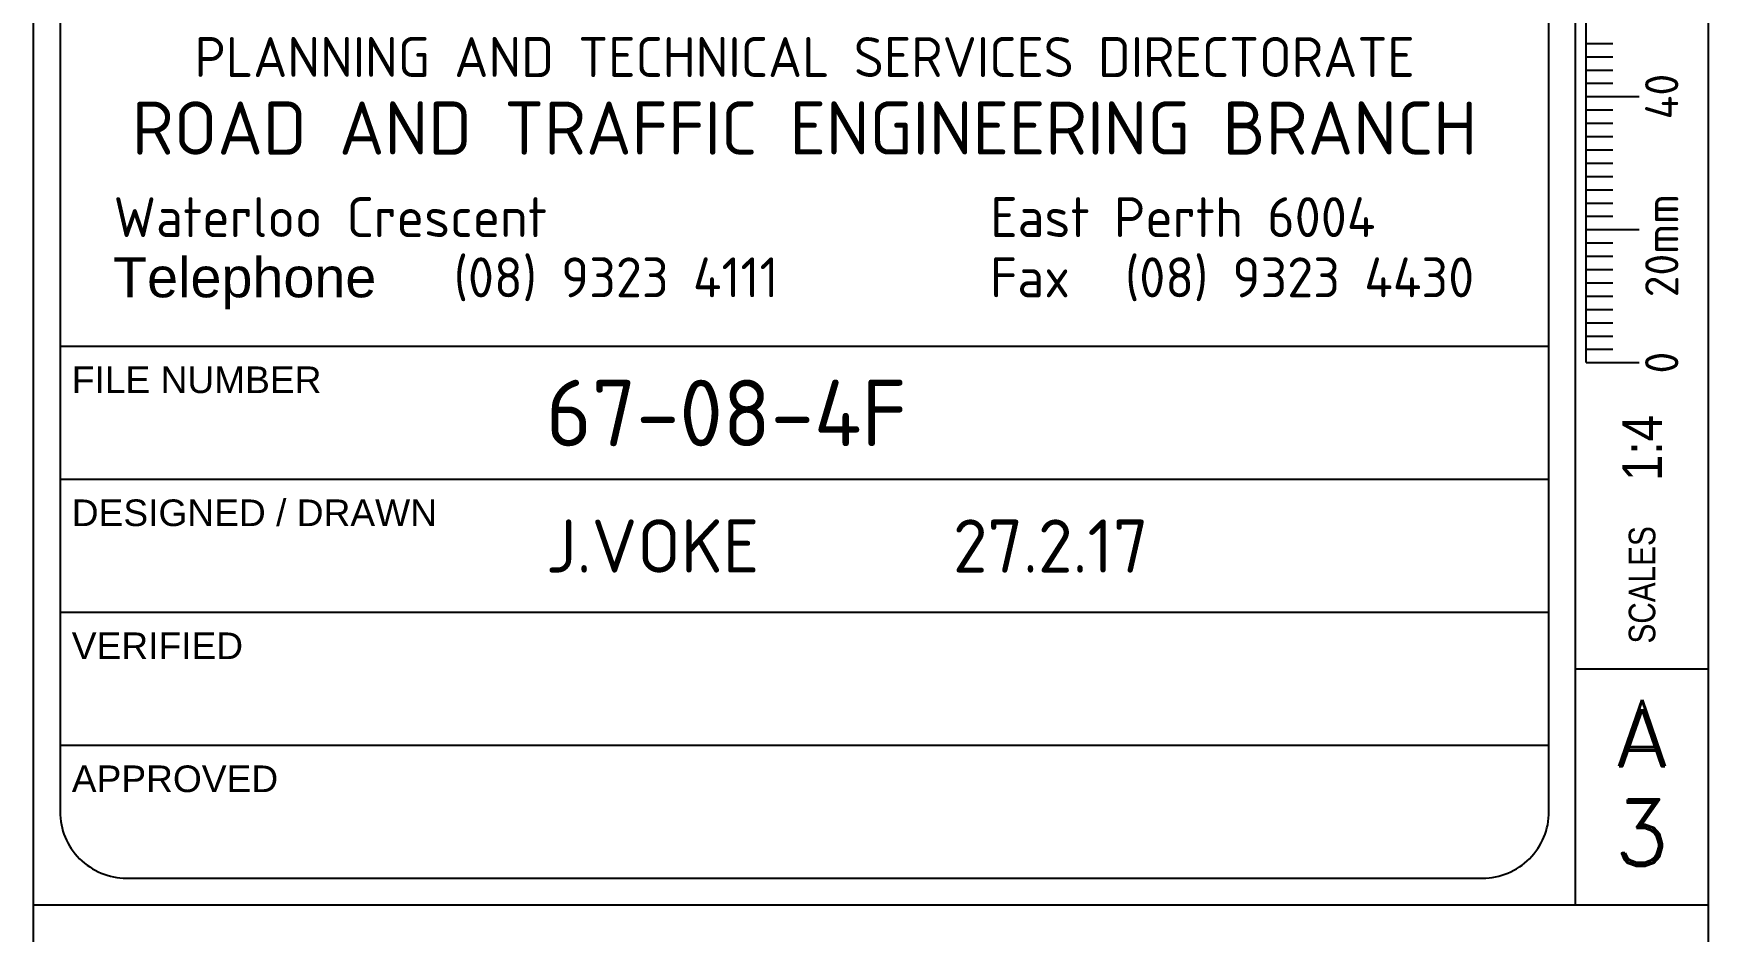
# Model space of a CAD drawing. Extents: x 0 to 1038, y -1303 to 297.
# Drawn here: x 352.5 to 415.5, y 36 to 69.8 of the extents above; entities that cross this region are included whole.
import ezdxf
from ezdxf.enums import TextEntityAlignment as Align

# ---------------------------------------------------------------- set-up
doc = ezdxf.new("R2010")
doc.units = 0
doc.linetypes.add('CENTERX2', pattern=[101.6, 63.5, -12.7, 12.7, -12.7])
doc.layers.get('0').update_dxf_attribs({"linetype": 'CONTINUOUS'})
for name, color, linetype in [('L18', 4, 'CONTINUOUS'), ('L25', 1, 'CONTINUOUS'), ('T25', 1, 'CONTINUOUS'), ('TBLK18', 4, 'CONTINUOUS'), ('TBLK25', 1, 'CONTINUOUS'), ('TBLK35', 3, 'CONTINUOUS'), ('TBLK50', 7, 'CONTINUOUS')]:
    doc.layers.add(name, color=color, linetype=linetype)
doc.styles.add('HELV', font='helvs.shx')
doc.styles.add('HELVL', font='helvl', dxfattribs={"width": 0.8})
doc.styles.add('ISO', font='iso3098b.shx')
doc.styles.add('ROMAND', font='romand')

# ---------------------------------------------------------------- blocks, each defined once
blk = doc.blocks.new('A3BBLK')
at = {"layer": 'TBLK50'}
for p, q in [((352.5, 4.5), (352.5, 292.5)), ((415.5, 4.5), (415.5, 292.5))]:
    blk.add_line(p, q, dxfattribs=at)
blk = doc.blocks.new('a3_in_vtblk std dwg')
at = {"layer": 'TBLK35'}
for p, q in [((410.5, 37), (410.5, 292.5)), ((353.5, 58), (409.5, 58)), ((353.5, 53), (409.5, 53)), ((353.5, 48), (409.5, 48)), ((410.5, 45.868), (415.5, 45.868)), ((353.5, 43), (409.5, 43)), ((352.5, 37), (415.5, 37))]:
    blk.add_line(p, q, dxfattribs=at)
at = {"layer": 'TBLK50'}
blk.add_lwpolyline([(409.5, 40.5), (409.5, 79.341, 0.414214), (407, 81.841), (356, 81.841, 0.414214), (353.5, 79.341), (353.5, 40.5, 0.414214), (356, 38), (407, 38, 0.414214)], format="xyb", close=True, dxfattribs=at)
blk.add_blockref('A3BBLK', (0, 0))
at = {"layer": 'TBLK18'}
for s, height, style, p in [('Telephone', 1.5, 'HELVL', (355.493, 59.836)), ('Fax', 1.5, 'ISO', (388.477, 59.836)), ('FILE NUMBER', 1, 'HELVL', (353.94, 56.236)), ('DESIGNED / DRAWN', 1, 'HELVL', (353.94, 51.236)), ('VERIFIED', 1, 'HELVL', (353.94, 46.236)), ('APPROVED', 1, 'HELVL', (353.94, 41.236))]:
    blk.add_text(s, height=height, dxfattribs=dict(at, style=style)).set_placement(p)
at = {"layer": 'TBLK18', "style": 'HELVL', "width": 0.8}
blk.add_text('SCALES', height=1, rotation=90, dxfattribs=at).set_placement((413.5, 46.821))
at = {"layer": 'TBLK18', "style": 'ISO'}
blk.add_attdef('MR_DIRECTORATE', text='', height=1.5, dxfattribs=at).set_placement((381.5, 68.119), align=Align.CENTER)
for tag, p in [('STREET_NAME', (355.514, 62.1)), ('SUBURB_POSTCODE', (388.488, 62.1)), ('TELEPHONE_NO.', (368.306, 59.836)), ('FAX_NO.', (393.555, 59.836))]:
    blk.add_attdef(tag, p, '', height=1.5, dxfattribs=at)
at = {"layer": 'TBLK25', "style": 'ISO'}
for tag, height, p in [('MR_BRANCH', 2, (381.5, 65.199)), ('ROAD_SECTION', 1.75, (384.5, 29.162)), ('SLK', 1.75, (384.5, 26.108)), ('CHAINAGE', 1.75, (384.5, 19.205))]:
    blk.add_attdef(tag, text='', height=height, dxfattribs=at).set_placement(p, align=Align.CENTER)
for tag, p, height in [('FILE_NUMBER', (371.773, 54.237), 2.5), ('DESIGNED_/_DRAWN', (371.773, 49.487), 2), ('VERIFIED', (371.773, 44.487), 2), ('APPROVED', (371.773, 39.487), 2), ('LOCAL_AUTHORITY', (370.48, 16.733), 1.25)]:
    blk.add_attdef(tag, p, '', height=height, dxfattribs=at)
at = {"layer": 'TBLK35', "style": 'ROMAND'}
for s, p in [('A', (413, 42.209)), ('3', (413, 38.458))]:
    blk.add_text(s, height=2.5, dxfattribs=at).set_placement(p, align=Align.CENTER)
at = {"layer": 'TBLK35', "style": 'ISO', "width": 0.9}
for tag, p in [('ROAD_PROJECT&NUMBER', (384.5, 32.231)), ('DRAWING_DESCRIPTION', (384.5, 22.288))]:
    blk.add_attdef(tag, text='', height=2.5, dxfattribs=at).set_placement(p, align=Align.CENTER)
at = {"layer": 'TBLK50', "style": 'ISO'}
blk.add_attdef('MRWA_DRG_NUMBER', (356.288, 6.085), '', height=5, dxfattribs=at)
blk = doc.blocks.new('sca4_3')
at = {"layer": 'L18'}
for p, q in [((-4.602, 11.512), (-4.602, 86.512)), ((-4.602, 23.512), (-3.602, 23.512)), ((-4.602, 23.012), (-3.602, 23.012)), ((-4.602, 22.512), (-3.602, 22.512)), ((-4.602, 22.012), (-3.602, 22.012)), ((-4.602, 21.512), (-2.602, 21.512)), ((-4.602, 21.012), (-3.602, 21.012)), ((-4.602, 20.512), (-3.602, 20.512)), ((-4.602, 20.012), (-3.602, 20.012)), ((-4.602, 19.512), (-3.602, 19.512)), ((-4.602, 19.012), (-3.602, 19.012)), ((-4.602, 18.512), (-3.602, 18.512)), ((-4.602, 18.012), (-3.602, 18.012)), ((-4.602, 17.512), (-3.602, 17.512)), ((-4.602, 17.012), (-3.602, 17.012)), ((-4.602, 16.512), (-2.602, 16.512)), ((-4.602, 16.012), (-3.602, 16.012)), ((-4.602, 15.512), (-3.602, 15.512)), ((-4.602, 15.012), (-3.602, 15.012)), ((-4.602, 14.512), (-3.602, 14.512)), ((-4.602, 14.012), (-3.602, 14.012)), ((-4.602, 13.512), (-3.602, 13.512)), ((-4.602, 13.012), (-3.602, 13.012)), ((-4.602, 12.512), (-3.602, 12.512)), ((-4.602, 12.012), (-3.602, 12.012)), ((-4.602, 11.512), (-2.602, 11.512))]:
    blk.add_line(p, q, dxfattribs=at)
at = {"layer": 'L18', "style": 'ISO'}
for s, p in [('40', (-1.135, 21.512)), ('0', (-1.135, 11.512))]:
    blk.add_text(s, height=1.25, rotation=90, dxfattribs=at).set_placement(p, align=Align.CENTER)
blk.add_text('20mm', height=1.25, rotation=90, dxfattribs=at).set_placement((-1.131, 13.97))
at = {"layer": 'L18', "style": 'HELV', "width": 0.85}
blk.add_text('1:4', height=1.5, rotation=90, dxfattribs=at).set_placement((-1.747, 9.539), align=Align.RIGHT)

msp = doc.modelspace()

# ---------------------------------------------------------------- block references
at = {"layer": 'L25'}
ref = msp.add_blockref('a3_in_vtblk std dwg', (0, 0), dxfattribs=at)
ref.add_attrib('MR_DIRECTORATE', 'PLANNING AND TECHNICAL SERVICES DIRECTORATE', dxfattribs={"layer": 'TBLK18', "height": 1.5, "style": 'ISO'}).set_placement((381.5, 68.1185), align=Align.CENTER)
ref.add_attrib('MR_BRANCH', 'ROAD AND TRAFFIC ENGINEERING BRANCH', dxfattribs={"layer": 'TBLK25', "height": 2, "style": 'ISO'}).set_placement((381.5, 65.1989), align=Align.CENTER)
ref.add_attrib('TELEPHONE_NO.', '(08) 9323 4111', (368.3056, 59.8361), dxfattribs={"layer": 'TBLK18', "height": 1.5, "style": 'ISO'})
ref.add_attrib('STREET_NAME', 'Waterloo Crescent', (355.5138, 62.0998), dxfattribs={"layer": 'TBLK18', "height": 1.5, "style": 'ISO'})
ref.add_attrib('FAX_NO.', '(08) 9323 4430', (393.5552, 59.8361), dxfattribs={"layer": 'TBLK18', "height": 1.5, "style": 'ISO'})
ref.add_attrib('SUBURB_POSTCODE', 'East Perth 6004', (388.4876, 62.0998), dxfattribs={"layer": 'TBLK18', "height": 1.5, "style": 'ISO'})
ref.add_attrib('FILE_NUMBER', '67-08-4F', (371.7734, 54.2365), dxfattribs={"layer": 'TBLK25', "height": 2.5, "style": 'ISO'})
ref.add_attrib('DESIGNED_/_DRAWN', 'J.VOKE      27.2.17', (371.7734, 49.4865), dxfattribs={"layer": 'TBLK25', "height": 2, "style": 'ISO'})
at = {"layer": 'T25', "linetype": 'CENTERX2'}
msp.add_blockref('sca4_3', (415.5, 45.8685), dxfattribs=at)

doc.saveas('drawing.dxf')
